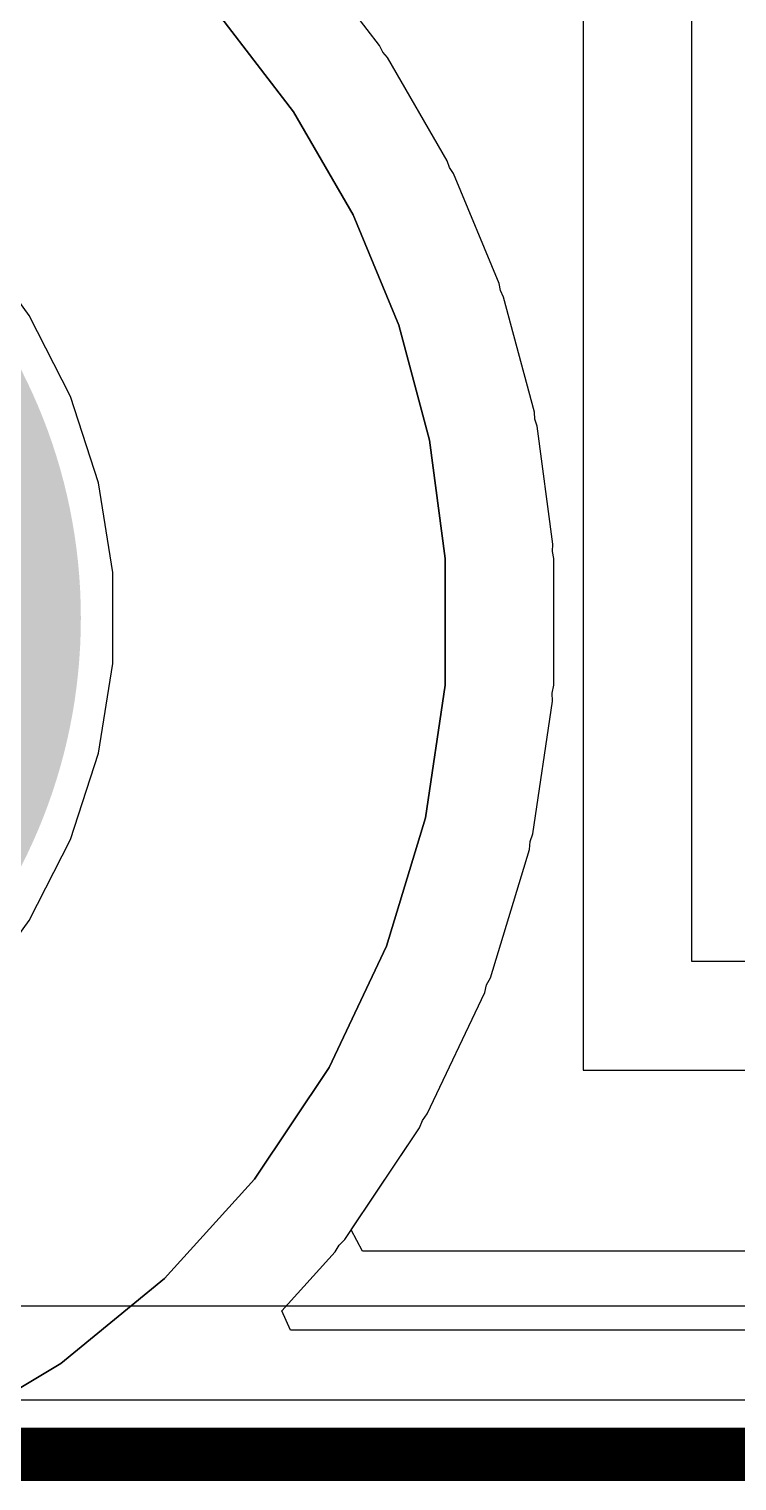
# Model space of a CAD drawing. Header units: inches. Extents: x -3 to 5259, y -3 to 5282.
# Drawn here: x 3.64 to 7.02, y -2.85 to 4.08 of the extents above; entities that cross this region are included whole.
import ezdxf

# ---------------------------------------------------------------- set-up
doc = ezdxf.new("R2010")
doc.units = ezdxf.units.IN
for name, color, linetype in [('Board Outline', 216, 'Continuous'), ('Bottom Layer', 5, 'Continuous'), ('Bottom Solder', 6, 'Continuous'), ('Layer 1', 16, 'Continuous'), ('Layer 2', 76, 'Continuous'), ('Multi-Layer', 9, 'Continuous'), ('Top Layer', 1, 'Continuous'), ('Top Solder', 216, 'Continuous')]:
    doc.layers.add(name, color=color, linetype=linetype)

msp = doc.modelspace()

# ---------------------------------------------------------------- hatches: boundary and pattern name
at = {"layer": 'Bottom Layer'}
h = msp.add_hatch(color=5, dxfattribs=at)
edge = h.paths.add_edge_path()
edge.add_arc((1.287, 1.2683), 2.5, 0, 360)
at = {"layer": 'Bottom Solder'}
h = msp.add_hatch(color=6, dxfattribs=at)
edge = h.paths.add_edge_path()
edge.add_arc((1.287, 1.2683), 2.6016, 0, 360)
at = {"layer": 'Layer 1'}
h = msp.add_hatch(color=16, dxfattribs=at)
edge = h.paths.add_edge_path()
edge.add_arc((1.287, 1.2683), 2.5, 0, 360)
at = {"layer": 'Layer 2'}
h = msp.add_hatch(color=76, dxfattribs=at)
edge = h.paths.add_edge_path()
edge.add_arc((1.287, 1.2683), 2.5, 0, 360)
at = {"layer": 'Multi-Layer'}
h = msp.add_hatch(color=9, dxfattribs=at)
edge = h.paths.add_edge_path()
edge.add_arc((1.287, 1.2683), 2.5, 0, 360)
at = {"layer": 'Top Layer'}
h = msp.add_hatch(color=1, dxfattribs=at)
edge = h.paths.add_edge_path()
edge.add_arc((1.287, 1.2683), 2.5, 0, 360)
at = {"layer": 'Top Solder'}
h = msp.add_hatch(color=216, dxfattribs=at)
edge = h.paths.add_edge_path()
edge.add_arc((1.287, 1.2683), 2.6016, 0, 360)

# ---------------------------------------------------------------- linework, layer by layer
at = {"layer": 'Board Outline'}
msp.add_lwpolyline([(-2.7223, -2.7223, 0.254, 0.254, 0), (147.2777, -2.7223, 0.254, 0.254, 0)], format="xyseb", dxfattribs=at)
at = {"layer": 'Bottom Layer'}
for p, q in [((5.314, 3.9998), (4.9677, 4.4511)), ((4.9031, 3.6845), (4.5568, 4.1358)), ((5.3291, 3.9692), (5.314, 3.9998)), ((5.3516, 3.9435), (5.3291, 3.9692)), ((5.6361, 3.4508), (5.3516, 3.9435)), ((5.1875, 3.1918), (4.9031, 3.6845)), ((5.6471, 3.4185), (5.6361, 3.4508)), ((5.666, 3.39), (5.6471, 3.4185)), ((5.8837, 2.8645), (5.666, 3.39)), ((5.4052, 2.6663), (5.1875, 3.1918)), ((5.8904, 2.831), (5.8837, 2.8645)), ((5.9055, 2.8003), (5.8904, 2.831)), ((6.0528, 2.2508), (5.9055, 2.8003)), ((5.5525, 2.1168), (5.4052, 2.6663)), ((6.055, 2.2167), (6.0528, 2.2508)), ((6.066, 2.1844), (6.055, 2.2167)), ((6.1402, 1.6204), (6.066, 2.1844)), ((5.6267, 1.5528), (5.5525, 2.1168)), ((6.138, 1.5863), (6.1402, 1.6204)), ((5.6267, 1.2683), (5.6267, 1.5528)), ((6.1447, 1.5528), (6.138, 1.5863)), ((6.1447, 1.2683), (6.1447, 1.5528)), ((5.6267, 0.9482), (5.6267, 1.2683)), ((6.1447, 0.9482), (6.1447, 1.2683)), ((5.5328, 0.3149), (5.6267, 0.9482)), ((6.1372, 0.9106), (6.1447, 0.9482)), ((6.1391, 0.8722), (6.1372, 0.9106)), ((6.0451, 0.2389), (6.1391, 0.8722)), ((5.3469, -0.2977), (5.5328, 0.3149)), ((6.0322, 0.2028), (6.0451, 0.2389)), ((5.8426, -0.4481), (6.0284, 0.1646)), ((6.0284, 0.1646), (6.0322, 0.2028)), ((5.0732, -0.8765), (5.3469, -0.2977)), ((5.8151, -0.5192), (5.8245, -0.482)), ((5.8245, -0.482), (5.8426, -0.4481)), ((5.5414, -1.098), (5.8151, -0.5192)), ((4.7175, -1.4088), (5.0732, -0.8765)), ((5.5185, -1.1288), (5.5414, -1.098)), ((5.1786, -1.651), (5.5038, -1.1643)), ((5.5038, -1.1643), (5.5185, -1.1288)), ((4.2875, -1.8832), (4.7175, -1.4088)), ((5.2329, -1.7526), (5.1786, -1.651)), ((139.342, -1.7526), (5.2329, -1.7526)), ((3.7926, -2.2894), (4.2875, -1.8832)), ((3.2435, -2.6185), (3.7926, -2.2894))]:
    msp.add_line(p, q, dxfattribs=at)
at = {"layer": 'Bottom Solder'}
for p, q in [((4.9031, 3.6845), (4.5568, 4.1358)), ((5.1875, 3.1918), (4.9031, 3.6845)), ((5.4052, 2.6663), (5.1875, 3.1918)), ((5.5525, 2.1168), (5.4052, 2.6663)), ((5.6267, 1.5528), (5.5525, 2.1168)), ((5.6267, 1.2683), (5.6267, 1.5528)), ((5.6267, 0.9482), (5.6267, 1.2683)), ((5.5328, 0.3149), (5.6267, 0.9482)), ((5.3469, -0.2977), (5.5328, 0.3149)), ((5.0732, -0.8765), (5.3469, -0.2977)), ((4.7175, -1.4088), (5.0732, -0.8765)), ((4.2875, -1.8832), (4.7175, -1.4088)), ((3.7926, -2.2894), (4.2875, -1.8832)), ((3.2435, -2.6185), (3.7926, -2.2894))]:
    msp.add_line(p, q, dxfattribs=at)
at = {"layer": 'Layer 1'}
for p, q in [((6.2857, 6.5207), (6.2857, -0.889)), ((6.8037, -0.371), (6.8037, 6.5207)), ((32.9646, -0.371), (6.8037, -0.371)), ((6.2857, -0.889), (138.044, -0.889)), ((147.0187, -2.4634), (-2.4634, -2.4634))]:
    msp.add_line(p, q, dxfattribs=at)
at = {"layer": 'Layer 2'}
for p, q in [((3.6425, 2.7117), (3.3877, 3.0624)), ((3.8393, 2.3255), (3.6425, 2.7117)), ((3.9732, 1.9132), (3.8393, 2.3255)), ((4.041, 1.4851), (3.9732, 1.9132)), ((4.041, 1.0516), (4.041, 1.4851)), ((3.9732, 0.6234), (4.041, 1.0516)), ((3.8393, 0.2112), (3.9732, 0.6234)), ((3.6425, -0.1751), (3.8393, 0.2112)), ((3.3877, -0.5258), (3.6425, -0.1751)), ((132.5616, -2.0155), (-2.1576, -2.0155))]:
    msp.add_line(p, q, dxfattribs=at)
at = {"layer": 'Top Layer'}
for p, q in [((5.314, 3.9998), (4.9677, 4.4511)), ((4.9031, 3.6845), (4.5568, 4.1358)), ((5.3291, 3.9692), (5.314, 3.9998)), ((5.3516, 3.9435), (5.3291, 3.9692)), ((5.6361, 3.4508), (5.3516, 3.9435)), ((5.1875, 3.1918), (4.9031, 3.6845)), ((5.6471, 3.4185), (5.6361, 3.4508)), ((5.666, 3.39), (5.6471, 3.4185)), ((5.8837, 2.8645), (5.666, 3.39)), ((5.4052, 2.6663), (5.1875, 3.1918)), ((5.8904, 2.831), (5.8837, 2.8645)), ((5.9055, 2.8003), (5.8904, 2.831)), ((6.0528, 2.2508), (5.9055, 2.8003)), ((5.5525, 2.1168), (5.4052, 2.6663)), ((6.055, 2.2167), (6.0528, 2.2508)), ((6.066, 2.1844), (6.055, 2.2167)), ((6.1402, 1.6204), (6.066, 2.1844)), ((5.6267, 1.5528), (5.5525, 2.1168)), ((6.138, 1.5863), (6.1402, 1.6204)), ((5.6267, 1.2683), (5.6267, 1.5528)), ((6.1447, 1.5528), (6.138, 1.5863)), ((6.1447, 1.2683), (6.1447, 1.5528)), ((5.6267, 0.9482), (5.6267, 1.2683)), ((6.1447, 0.9482), (6.1447, 1.2683)), ((5.5328, 0.3149), (5.6267, 0.9482)), ((6.1372, 0.9106), (6.1447, 0.9482)), ((6.1391, 0.8722), (6.1372, 0.9106)), ((6.0451, 0.2389), (6.1391, 0.8722)), ((5.3469, -0.2977), (5.5328, 0.3149)), ((6.0322, 0.2028), (6.0451, 0.2389)), ((5.8426, -0.4481), (6.0284, 0.1646)), ((6.0284, 0.1646), (6.0322, 0.2028)), ((5.0732, -0.8765), (5.3469, -0.2977)), ((5.8151, -0.5192), (5.8245, -0.482)), ((5.8245, -0.482), (5.8426, -0.4481)), ((5.5414, -1.098), (5.8151, -0.5192)), ((4.7175, -1.4088), (5.0732, -0.8765)), ((5.5185, -1.1288), (5.5414, -1.098)), ((5.1481, -1.6966), (5.5038, -1.1643)), ((5.5038, -1.1643), (5.5185, -1.1288)), ((4.2875, -1.8832), (4.7175, -1.4088)), ((5.1013, -1.7567), (5.121, -1.7237)), ((5.121, -1.7237), (5.1481, -1.6966)), ((4.8471, -2.0371), (5.1013, -1.7567)), ((3.7926, -2.2894), (4.2875, -1.8832)), ((4.8883, -2.13), (4.8471, -2.0371)), ((43.4535, -2.13), (4.8883, -2.13)), ((3.2435, -2.6185), (3.7926, -2.2894))]:
    msp.add_line(p, q, dxfattribs=at)
at = {"layer": 'Top Solder'}
for p, q in [((4.5568, 4.1358), (4.9031, 3.6845)), ((4.9031, 3.6845), (5.1875, 3.1918)), ((5.1875, 3.1918), (5.4052, 2.6663)), ((5.4052, 2.6663), (5.5525, 2.1168)), ((5.5525, 2.1168), (5.6267, 1.5528)), ((5.6267, 1.5528), (5.6267, 1.2683)), ((5.6267, 1.2683), (5.6267, 0.9482)), ((5.6267, 0.9482), (5.5328, 0.3149)), ((5.5328, 0.3149), (5.3469, -0.2978)), ((5.3469, -0.2978), (5.0732, -0.8765)), ((5.0732, -0.8765), (4.7175, -1.4088)), ((4.7175, -1.4088), (4.2875, -1.8832)), ((4.2875, -1.8832), (3.7926, -2.2894)), ((3.7926, -2.2894), (3.2435, -2.6185))]:
    msp.add_line(p, q, dxfattribs=at)

doc.saveas('drawing.dxf')
